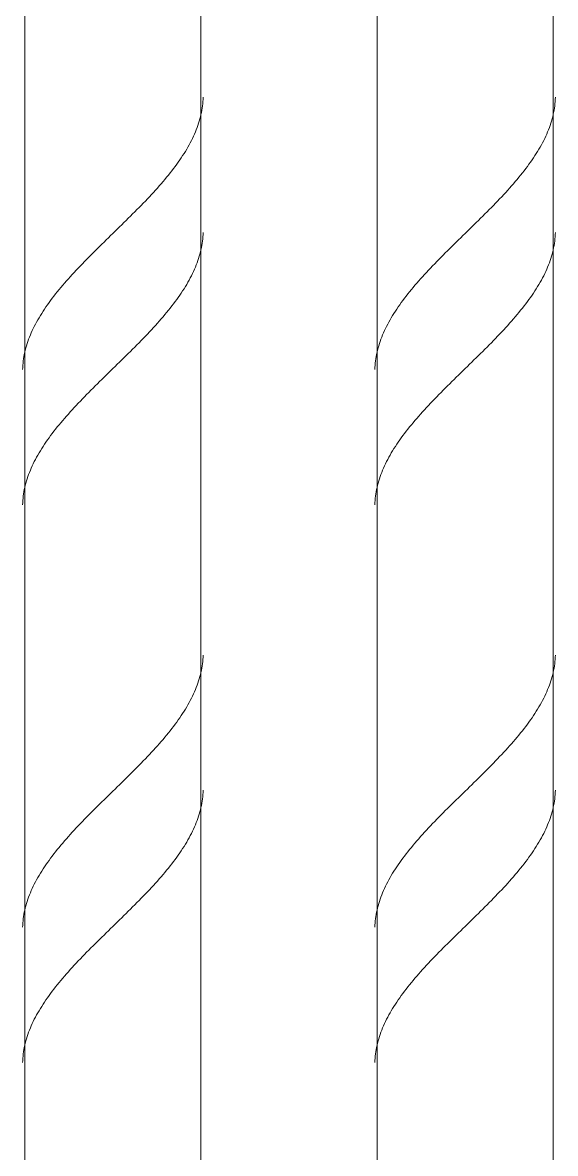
# Model space of a CAD drawing. Header units: inches. Extents: x -15746 to 650, y -81 to 12338.
# Drawn here: x -15746.417 to -15744.905, y -44.319 to -41.107 of the extents above; entities that cross this region are included whole.
import ezdxf

# ---------------------------------------------------------------- set-up
doc = ezdxf.new("R2010")
doc.units = ezdxf.units.IN
doc.header["$MEASUREMENT"] = 0
doc.layers.add('A-WALL', color=113, linetype='Continuous', lineweight=13)
doc.layers.add('A-WALL-PATT', color=111, linetype='Continuous', lineweight=18)

# ---------------------------------------------------------------- blocks, each defined once
blk = doc.blocks.new('FP_238-DETAIL - AT CMU SHELF AT RAMP')
at = {"layer": 'A-WALL', "lineweight": 18}
for p, q in [((16980.8521, -30.9791), (16980.8521, -47.4189)), ((16981.3521, -47.4189), (16981.3521, -30.9791))]:
    blk.add_line(p, q, dxfattribs=at)
at = {"layer": 'A-WALL-PATT', "lineweight": 9}
for p, q in [((16981.3577, -41.3318), (16981.358, -41.3257)), ((16981.358, -41.3257), (16981.3583, -41.3196)), ((16981.3534, -41.3625), (16981.3546, -41.3564)), ((16981.3546, -41.3564), (16981.3556, -41.3502)), ((16981.3556, -41.3502), (16981.3564, -41.3441)), ((16981.3564, -41.3441), (16981.3571, -41.338)), ((16981.3571, -41.338), (16981.3577, -41.3318)), ((16981.3454, -41.3932), (16981.3473, -41.3871)), ((16981.3473, -41.3871), (16981.3491, -41.3809)), ((16981.3491, -41.3809), (16981.3507, -41.3748)), ((16981.3507, -41.3748), (16981.3521, -41.3687)), ((16981.3521, -41.3687), (16981.3534, -41.3625)), ((16981.331, -41.43), (16981.3337, -41.4239)), ((16981.3337, -41.4239), (16981.3364, -41.4177)), ((16981.3364, -41.4177), (16981.3388, -41.4116)), ((16981.3388, -41.4116), (16981.3412, -41.4055)), ((16981.3412, -41.4055), (16981.3434, -41.3993)), ((16981.3434, -41.3993), (16981.3454, -41.3932)), ((16981.3152, -41.4607), (16981.3186, -41.4546)), ((16981.3186, -41.4546), (16981.3219, -41.4484)), ((16981.3219, -41.4484), (16981.3251, -41.4423)), ((16981.3251, -41.4423), (16981.3281, -41.4362)), ((16981.3281, -41.4362), (16981.331, -41.43)), ((16981.2961, -41.4914), (16981.3002, -41.4852)), ((16981.3002, -41.4852), (16981.3041, -41.4791)), ((16981.3041, -41.4791), (16981.3079, -41.473)), ((16981.3079, -41.473), (16981.3116, -41.4668)), ((16981.3116, -41.4668), (16981.3152, -41.4607)), ((16981.2742, -41.5221), (16981.2788, -41.5159)), ((16981.2788, -41.5159), (16981.2833, -41.5098)), ((16981.2833, -41.5098), (16981.2877, -41.5036)), ((16981.2877, -41.5036), (16981.292, -41.4975)), ((16981.292, -41.4975), (16981.2961, -41.4914)), ((16981.2496, -41.5527), (16981.2547, -41.5466)), ((16981.2547, -41.5466), (16981.2597, -41.5405)), ((16981.2597, -41.5405), (16981.2647, -41.5343)), ((16981.2647, -41.5343), (16981.2695, -41.5282)), ((16981.2695, -41.5282), (16981.2742, -41.5221)), ((16981.2173, -41.5896), (16981.2229, -41.5834)), ((16981.2229, -41.5834), (16981.2284, -41.5773)), ((16981.2284, -41.5773), (16981.2338, -41.5711)), ((16981.2338, -41.5711), (16981.2392, -41.565)), ((16981.2392, -41.565), (16981.2445, -41.5589)), ((16981.2445, -41.5589), (16981.2496, -41.5527)), ((16981.1884, -41.6202), (16981.1943, -41.6141)), ((16981.1943, -41.6141), (16981.2001, -41.608)), ((16981.2001, -41.608), (16981.2059, -41.6018)), ((16981.2059, -41.6018), (16981.2116, -41.5957)), ((16981.2116, -41.5957), (16981.2173, -41.5896)), ((16981.1582, -41.6509), (16981.1643, -41.6448)), ((16981.1643, -41.6448), (16981.1704, -41.6386)), ((16981.1704, -41.6386), (16981.1765, -41.6325)), ((16981.1765, -41.6325), (16981.1825, -41.6264)), ((16981.1825, -41.6264), (16981.1884, -41.6202)), ((16981.1272, -41.6816), (16981.1334, -41.6755)), ((16981.1334, -41.6755), (16981.1397, -41.6693)), ((16981.1397, -41.6693), (16981.1459, -41.6632)), ((16981.1459, -41.6632), (16981.1521, -41.657)), ((16981.1521, -41.657), (16981.1582, -41.6509)), ((16981.0895, -41.7184), (16981.0958, -41.7123)), ((16981.0958, -41.7123), (16981.1021, -41.7061)), ((16981.1021, -41.7061), (16981.1084, -41.7)), ((16981.1084, -41.7), (16981.1146, -41.6939)), ((16981.1146, -41.6939), (16981.1209, -41.6877)), ((16981.1209, -41.6877), (16981.1272, -41.6816)), ((16981.3577, -41.7158), (16981.358, -41.7096)), ((16981.358, -41.7096), (16981.3583, -41.7035)), ((16981.0583, -41.7491), (16981.0645, -41.7429)), ((16981.0645, -41.7429), (16981.0707, -41.7368)), ((16981.0707, -41.7368), (16981.077, -41.7307)), ((16981.077, -41.7307), (16981.0832, -41.7245)), ((16981.0832, -41.7245), (16981.0895, -41.7184)), ((16981.3534, -41.7464), (16981.3546, -41.7403)), ((16981.3546, -41.7403), (16981.3556, -41.7342)), ((16981.3556, -41.7342), (16981.3564, -41.728)), ((16981.3564, -41.728), (16981.3571, -41.7219)), ((16981.3571, -41.7219), (16981.3577, -41.7158)), ((16981.0277, -41.7798), (16981.0337, -41.7736)), ((16981.0337, -41.7736), (16981.0398, -41.7675)), ((16981.0398, -41.7675), (16981.0459, -41.7614)), ((16981.0459, -41.7614), (16981.0521, -41.7552)), ((16981.0521, -41.7552), (16981.0583, -41.7491)), ((16981.3434, -41.7833), (16981.3454, -41.7771)), ((16981.3454, -41.7771), (16981.3473, -41.771)), ((16981.3473, -41.771), (16981.3491, -41.7648)), ((16981.3491, -41.7648), (16981.3507, -41.7587)), ((16981.3507, -41.7587), (16981.3521, -41.7526)), ((16981.3521, -41.7526), (16981.3534, -41.7464)), ((16980.9982, -41.8104), (16981.004, -41.8043)), ((16981.004, -41.8043), (16981.0098, -41.7982)), ((16981.0098, -41.7982), (16981.0157, -41.792)), ((16981.0157, -41.792), (16981.0217, -41.7859)), ((16981.0217, -41.7859), (16981.0277, -41.7798)), ((16981.331, -41.8139), (16981.3337, -41.8078)), ((16981.3337, -41.8078), (16981.3364, -41.8017)), ((16981.3364, -41.8017), (16981.3388, -41.7955)), ((16981.3388, -41.7955), (16981.3412, -41.7894)), ((16981.3412, -41.7894), (16981.3434, -41.7833)), ((16980.965, -41.8473), (16980.9703, -41.8411)), ((16980.9703, -41.8411), (16980.9757, -41.835)), ((16980.9757, -41.835), (16980.9813, -41.8289)), ((16980.9813, -41.8289), (16980.9868, -41.8227)), ((16980.9868, -41.8227), (16980.9925, -41.8166)), ((16980.9925, -41.8166), (16980.9982, -41.8104)), ((16981.3152, -41.8446), (16981.3186, -41.8385)), ((16981.3186, -41.8385), (16981.3219, -41.8323)), ((16981.3219, -41.8323), (16981.3251, -41.8262)), ((16981.3251, -41.8262), (16981.3281, -41.8201)), ((16981.3281, -41.8201), (16981.331, -41.8139)), ((16980.9395, -41.8779), (16980.9444, -41.8718)), ((16980.9444, -41.8718), (16980.9494, -41.8657)), ((16980.9494, -41.8657), (16980.9545, -41.8595)), ((16980.9545, -41.8595), (16980.9597, -41.8534)), ((16980.9597, -41.8534), (16980.965, -41.8473)), ((16981.2961, -41.8753), (16981.3002, -41.8692)), ((16981.3002, -41.8692), (16981.3041, -41.863)), ((16981.3041, -41.863), (16981.3079, -41.8569)), ((16981.3079, -41.8569), (16981.3116, -41.8508)), ((16981.3116, -41.8508), (16981.3152, -41.8446)), ((16980.9165, -41.9086), (16980.9209, -41.9025)), ((16980.9209, -41.9025), (16980.9254, -41.8963)), ((16980.9254, -41.8963), (16980.93, -41.8902)), ((16980.93, -41.8902), (16980.9347, -41.8841)), ((16980.9347, -41.8841), (16980.9395, -41.8779)), ((16981.2742, -41.906), (16981.2788, -41.8998)), ((16981.2788, -41.8998), (16981.2833, -41.8937)), ((16981.2833, -41.8937), (16981.2877, -41.8876)), ((16981.2877, -41.8876), (16981.292, -41.8814)), ((16981.292, -41.8814), (16981.2961, -41.8753)), ((16980.8962, -41.9393), (16980.9, -41.9332)), ((16980.9, -41.9332), (16980.904, -41.927)), ((16980.904, -41.927), (16980.908, -41.9209)), ((16980.908, -41.9209), (16980.9122, -41.9148)), ((16980.9122, -41.9148), (16980.9165, -41.9086)), ((16981.2445, -41.9428), (16981.2496, -41.9367)), ((16981.2496, -41.9367), (16981.2547, -41.9305)), ((16981.2547, -41.9305), (16981.2597, -41.9244)), ((16981.2597, -41.9244), (16981.2647, -41.9182)), ((16981.2647, -41.9182), (16981.2695, -41.9121)), ((16981.2695, -41.9121), (16981.2742, -41.906)), ((16980.8791, -41.97), (16980.8823, -41.9638)), ((16980.8823, -41.9638), (16980.8856, -41.9577)), ((16980.8856, -41.9577), (16980.889, -41.9516)), ((16980.889, -41.9516), (16980.8925, -41.9454)), ((16980.8925, -41.9454), (16980.8962, -41.9393)), ((16981.2173, -41.9735), (16981.2229, -41.9673)), ((16981.2229, -41.9673), (16981.2284, -41.9612)), ((16981.2284, -41.9612), (16981.2338, -41.9551)), ((16981.2338, -41.9551), (16981.2392, -41.9489)), ((16981.2392, -41.9489), (16981.2445, -41.9428)), ((16980.863, -42.0068), (16980.8653, -42.0007)), ((16980.8653, -42.0007), (16980.8678, -41.9945)), ((16980.8678, -41.9945), (16980.8704, -41.9884)), ((16980.8704, -41.9884), (16980.8732, -41.9822)), ((16980.8732, -41.9822), (16980.8761, -41.9761)), ((16980.8761, -41.9761), (16980.8791, -41.97)), ((16981.1884, -42.0041), (16981.1943, -41.998)), ((16981.1943, -41.998), (16981.2001, -41.9919)), ((16981.2001, -41.9919), (16981.2059, -41.9857)), ((16981.2059, -41.9857), (16981.2116, -41.9796)), ((16981.2116, -41.9796), (16981.2173, -41.9735)), ((16980.8535, -42.0375), (16980.8551, -42.0313)), ((16980.8551, -42.0313), (16980.8568, -42.0252)), ((16980.8568, -42.0252), (16980.8587, -42.0191)), ((16980.8587, -42.0191), (16980.8608, -42.0129)), ((16980.8608, -42.0129), (16980.863, -42.0068)), ((16981.1582, -42.0348), (16981.1643, -42.0287)), ((16981.1643, -42.0287), (16981.1704, -42.0226)), ((16981.1704, -42.0226), (16981.1765, -42.0164)), ((16981.1765, -42.0164), (16981.1825, -42.0103)), ((16981.1825, -42.0103), (16981.1884, -42.0041)), ((16980.8477, -42.0682), (16980.8486, -42.062)), ((16980.8486, -42.062), (16980.8496, -42.0559)), ((16980.8496, -42.0559), (16980.8507, -42.0497)), ((16980.8507, -42.0497), (16980.852, -42.0436)), ((16980.852, -42.0436), (16980.8535, -42.0375)), ((16981.1209, -42.0716), (16981.1272, -42.0655)), ((16981.1272, -42.0655), (16981.1334, -42.0594)), ((16981.1334, -42.0594), (16981.1397, -42.0532)), ((16981.1397, -42.0532), (16981.1459, -42.0471)), ((16981.1459, -42.0471), (16981.1521, -42.041)), ((16981.1521, -42.041), (16981.1582, -42.0348)), ((16980.8459, -42.0927), (16980.8461, -42.0866)), ((16980.8461, -42.0866), (16980.8465, -42.0804)), ((16980.8465, -42.0804), (16980.847, -42.0743)), ((16980.847, -42.0743), (16980.8477, -42.0682)), ((16981.0895, -42.1023), (16981.0958, -42.0962)), ((16981.0958, -42.0962), (16981.1021, -42.0901)), ((16981.1021, -42.0901), (16981.1084, -42.0839)), ((16981.1084, -42.0839), (16981.1146, -42.0778)), ((16981.1146, -42.0778), (16981.1209, -42.0716)), ((16981.0583, -42.133), (16981.0645, -42.1269)), ((16981.0645, -42.1269), (16981.0707, -42.1207)), ((16981.0707, -42.1207), (16981.077, -42.1146)), ((16981.077, -42.1146), (16981.0832, -42.1085)), ((16981.0832, -42.1085), (16981.0895, -42.1023)), ((16981.0277, -42.1637), (16981.0337, -42.1575)), ((16981.0337, -42.1575), (16981.0398, -42.1514)), ((16981.0398, -42.1514), (16981.0459, -42.1453)), ((16981.0459, -42.1453), (16981.0521, -42.1391)), ((16981.0521, -42.1391), (16981.0583, -42.133)), ((16980.9925, -42.2005), (16980.9982, -42.1944)), ((16980.9982, -42.1944), (16981.004, -42.1882)), ((16981.004, -42.1882), (16981.0098, -42.1821)), ((16981.0098, -42.1821), (16981.0157, -42.176)), ((16981.0157, -42.176), (16981.0217, -42.1698)), ((16981.0217, -42.1698), (16981.0277, -42.1637)), ((16980.965, -42.2312), (16980.9703, -42.225)), ((16980.9703, -42.225), (16980.9757, -42.2189)), ((16980.9757, -42.2189), (16980.9813, -42.2128)), ((16980.9813, -42.2128), (16980.9868, -42.2066)), ((16980.9868, -42.2066), (16980.9925, -42.2005)), ((16980.9395, -42.2619), (16980.9444, -42.2557)), ((16980.9444, -42.2557), (16980.9494, -42.2496)), ((16980.9494, -42.2496), (16980.9545, -42.2435)), ((16980.9545, -42.2435), (16980.9597, -42.2373)), ((16980.9597, -42.2373), (16980.965, -42.2312)), ((16980.9165, -42.2925), (16980.9209, -42.2864)), ((16980.9209, -42.2864), (16980.9254, -42.2803)), ((16980.9254, -42.2803), (16980.93, -42.2741)), ((16980.93, -42.2741), (16980.9347, -42.268)), ((16980.9347, -42.268), (16980.9395, -42.2619)), ((16980.8962, -42.3232), (16980.9, -42.3171)), ((16980.9, -42.3171), (16980.904, -42.3109)), ((16980.904, -42.3109), (16980.908, -42.3048)), ((16980.908, -42.3048), (16980.9122, -42.2987)), ((16980.9122, -42.2987), (16980.9165, -42.2925)), ((16980.8761, -42.36), (16980.8791, -42.3539)), ((16980.8791, -42.3539), (16980.8823, -42.3478)), ((16980.8823, -42.3478), (16980.8856, -42.3416)), ((16980.8856, -42.3416), (16980.889, -42.3355)), ((16980.889, -42.3355), (16980.8925, -42.3294)), ((16980.8925, -42.3294), (16980.8962, -42.3232)), ((16980.863, -42.3907), (16980.8653, -42.3846)), ((16980.8653, -42.3846), (16980.8678, -42.3784)), ((16980.8678, -42.3784), (16980.8704, -42.3723)), ((16980.8704, -42.3723), (16980.8732, -42.3662)), ((16980.8732, -42.3662), (16980.8761, -42.36)), ((16980.8535, -42.4214), (16980.8551, -42.4153)), ((16980.8551, -42.4153), (16980.8568, -42.4091)), ((16980.8568, -42.4091), (16980.8587, -42.403)), ((16980.8587, -42.403), (16980.8608, -42.3968)), ((16980.8608, -42.3968), (16980.863, -42.3907)), ((16980.8477, -42.4521), (16980.8486, -42.4459)), ((16980.8486, -42.4459), (16980.8496, -42.4398)), ((16980.8496, -42.4398), (16980.8507, -42.4337)), ((16980.8507, -42.4337), (16980.852, -42.4275)), ((16980.852, -42.4275), (16980.8535, -42.4214)), ((16980.8459, -42.4766), (16980.8461, -42.4705)), ((16980.8461, -42.4705), (16980.8465, -42.4643)), ((16980.8465, -42.4643), (16980.847, -42.4582)), ((16980.847, -42.4582), (16980.8477, -42.4521)), ((16981.3556, -42.9342), (16981.3564, -42.928)), ((16981.3564, -42.928), (16981.3571, -42.9219)), ((16981.3571, -42.9219), (16981.3577, -42.9158)), ((16981.3577, -42.9158), (16981.358, -42.9096)), ((16981.358, -42.9096), (16981.3583, -42.9035)), ((16981.3473, -42.971), (16981.3491, -42.9648)), ((16981.3491, -42.9648), (16981.3507, -42.9587)), ((16981.3507, -42.9587), (16981.3521, -42.9526)), ((16981.3521, -42.9526), (16981.3534, -42.9464)), ((16981.3534, -42.9464), (16981.3546, -42.9403)), ((16981.3546, -42.9403), (16981.3556, -42.9342)), ((16981.3364, -43.0017), (16981.3388, -42.9955)), ((16981.3388, -42.9955), (16981.3412, -42.9894)), ((16981.3412, -42.9894), (16981.3434, -42.9833)), ((16981.3434, -42.9833), (16981.3454, -42.9771)), ((16981.3454, -42.9771), (16981.3473, -42.971)), ((16981.3219, -43.0323), (16981.3251, -43.0262)), ((16981.3251, -43.0262), (16981.3281, -43.0201)), ((16981.3281, -43.0201), (16981.331, -43.0139)), ((16981.331, -43.0139), (16981.3337, -43.0078)), ((16981.3337, -43.0078), (16981.3364, -43.0017)), ((16981.3041, -43.063), (16981.3079, -43.0569)), ((16981.3079, -43.0569), (16981.3116, -43.0508)), ((16981.3116, -43.0508), (16981.3152, -43.0446)), ((16981.3152, -43.0446), (16981.3186, -43.0385)), ((16981.3186, -43.0385), (16981.3219, -43.0323)), ((16981.2788, -43.0998), (16981.2833, -43.0937)), ((16981.2833, -43.0937), (16981.2877, -43.0876)), ((16981.2877, -43.0876), (16981.292, -43.0814)), ((16981.292, -43.0814), (16981.2961, -43.0753)), ((16981.2961, -43.0753), (16981.3002, -43.0692)), ((16981.3002, -43.0692), (16981.3041, -43.063)), ((16981.2547, -43.1305), (16981.2597, -43.1244)), ((16981.2597, -43.1244), (16981.2647, -43.1182)), ((16981.2647, -43.1182), (16981.2695, -43.1121)), ((16981.2695, -43.1121), (16981.2742, -43.106)), ((16981.2742, -43.106), (16981.2788, -43.0998)), ((16981.2284, -43.1612), (16981.2338, -43.1551)), ((16981.2338, -43.1551), (16981.2392, -43.1489)), ((16981.2392, -43.1489), (16981.2445, -43.1428)), ((16981.2445, -43.1428), (16981.2496, -43.1367)), ((16981.2496, -43.1367), (16981.2547, -43.1305)), ((16981.2001, -43.1919), (16981.2059, -43.1857)), ((16981.2059, -43.1857), (16981.2116, -43.1796)), ((16981.2116, -43.1796), (16981.2173, -43.1735)), ((16981.2173, -43.1735), (16981.2229, -43.1673)), ((16981.2229, -43.1673), (16981.2284, -43.1612)), ((16981.1704, -43.2226), (16981.1765, -43.2164)), ((16981.1765, -43.2164), (16981.1825, -43.2103)), ((16981.1825, -43.2103), (16981.1884, -43.2041)), ((16981.1884, -43.2041), (16981.1943, -43.198)), ((16981.1943, -43.198), (16981.2001, -43.1919)), ((16981.1334, -43.2594), (16981.1397, -43.2532)), ((16981.1397, -43.2532), (16981.1459, -43.2471)), ((16981.1459, -43.2471), (16981.1521, -43.241)), ((16981.1521, -43.241), (16981.1582, -43.2348)), ((16981.1582, -43.2348), (16981.1643, -43.2287)), ((16981.1643, -43.2287), (16981.1704, -43.2226)), ((16981.1021, -43.2901), (16981.1084, -43.2839)), ((16981.1084, -43.2839), (16981.1146, -43.2778)), ((16981.1146, -43.2778), (16981.1209, -43.2716)), ((16981.1209, -43.2716), (16981.1272, -43.2655)), ((16981.1272, -43.2655), (16981.1334, -43.2594)), ((16981.0707, -43.3207), (16981.077, -43.3146)), ((16981.077, -43.3146), (16981.0832, -43.3085)), ((16981.0832, -43.3085), (16981.0895, -43.3023)), ((16981.0895, -43.3023), (16981.0958, -43.2962)), ((16981.0958, -43.2962), (16981.1021, -43.2901)), ((16981.3546, -43.3242), (16981.3556, -43.3181)), ((16981.3556, -43.3181), (16981.3564, -43.312)), ((16981.3564, -43.312), (16981.3571, -43.3058)), ((16981.3571, -43.3058), (16981.3577, -43.2997)), ((16981.3577, -43.2997), (16981.358, -43.2935)), ((16981.358, -43.2935), (16981.3583, -43.2874)), ((16981.0398, -43.3514), (16981.0459, -43.3453)), ((16981.0459, -43.3453), (16981.0521, -43.3391)), ((16981.0521, -43.3391), (16981.0583, -43.333)), ((16981.0583, -43.333), (16981.0645, -43.3269)), ((16981.0645, -43.3269), (16981.0707, -43.3207)), ((16981.3473, -43.3549), (16981.3491, -43.3488)), ((16981.3491, -43.3488), (16981.3507, -43.3426)), ((16981.3507, -43.3426), (16981.3521, -43.3365)), ((16981.3521, -43.3365), (16981.3534, -43.3304)), ((16981.3534, -43.3304), (16981.3546, -43.3242)), ((16981.004, -43.3882), (16981.0098, -43.3821)), ((16981.0098, -43.3821), (16981.0157, -43.376)), ((16981.0157, -43.376), (16981.0217, -43.3698)), ((16981.0217, -43.3698), (16981.0277, -43.3637)), ((16981.0277, -43.3637), (16981.0337, -43.3575)), ((16981.0337, -43.3575), (16981.0398, -43.3514)), ((16981.3364, -43.3856), (16981.3388, -43.3794)), ((16981.3388, -43.3794), (16981.3412, -43.3733)), ((16981.3412, -43.3733), (16981.3434, -43.3672)), ((16981.3434, -43.3672), (16981.3454, -43.361)), ((16981.3454, -43.361), (16981.3473, -43.3549)), ((16980.9757, -43.4189), (16980.9813, -43.4128)), ((16980.9813, -43.4128), (16980.9868, -43.4066)), ((16980.9868, -43.4066), (16980.9925, -43.4005)), ((16980.9925, -43.4005), (16980.9982, -43.3944)), ((16980.9982, -43.3944), (16981.004, -43.3882)), ((16981.3219, -43.4163), (16981.3251, -43.4101)), ((16981.3251, -43.4101), (16981.3281, -43.404)), ((16981.3281, -43.404), (16981.331, -43.3979)), ((16981.331, -43.3979), (16981.3337, -43.3917)), ((16981.3337, -43.3917), (16981.3364, -43.3856)), ((16980.9494, -43.4496), (16980.9545, -43.4435)), ((16980.9545, -43.4435), (16980.9597, -43.4373)), ((16980.9597, -43.4373), (16980.965, -43.4312)), ((16980.965, -43.4312), (16980.9703, -43.425)), ((16980.9703, -43.425), (16980.9757, -43.4189)), ((16981.3002, -43.4531), (16981.3041, -43.4469)), ((16981.3041, -43.4469), (16981.3079, -43.4408)), ((16981.3079, -43.4408), (16981.3116, -43.4347)), ((16981.3116, -43.4347), (16981.3152, -43.4285)), ((16981.3152, -43.4285), (16981.3186, -43.4224)), ((16981.3186, -43.4224), (16981.3219, -43.4163)), ((16980.9254, -43.4803), (16980.93, -43.4741)), ((16980.93, -43.4741), (16980.9347, -43.468)), ((16980.9347, -43.468), (16980.9395, -43.4619)), ((16980.9395, -43.4619), (16980.9444, -43.4557)), ((16980.9444, -43.4557), (16980.9494, -43.4496)), ((16981.2788, -43.4838), (16981.2833, -43.4776)), ((16981.2833, -43.4776), (16981.2877, -43.4715)), ((16981.2877, -43.4715), (16981.292, -43.4654)), ((16981.292, -43.4654), (16981.2961, -43.4592)), ((16981.2961, -43.4592), (16981.3002, -43.4531)), ((16980.9, -43.5171), (16980.904, -43.5109)), ((16980.904, -43.5109), (16980.908, -43.5048)), ((16980.908, -43.5048), (16980.9122, -43.4987)), ((16980.9122, -43.4987), (16980.9165, -43.4925)), ((16980.9165, -43.4925), (16980.9209, -43.4864)), ((16980.9209, -43.4864), (16980.9254, -43.4803)), ((16981.2547, -43.5144), (16981.2597, -43.5083)), ((16981.2597, -43.5083), (16981.2647, -43.5022)), ((16981.2647, -43.5022), (16981.2695, -43.496)), ((16981.2695, -43.496), (16981.2742, -43.4899)), ((16981.2742, -43.4899), (16981.2788, -43.4838)), ((16980.8823, -43.5478), (16980.8856, -43.5416)), ((16980.8856, -43.5416), (16980.889, -43.5355)), ((16980.889, -43.5355), (16980.8925, -43.5294)), ((16980.8925, -43.5294), (16980.8962, -43.5232)), ((16980.8962, -43.5232), (16980.9, -43.5171)), ((16981.2284, -43.5451), (16981.2338, -43.539)), ((16981.2338, -43.539), (16981.2392, -43.5328)), ((16981.2392, -43.5328), (16981.2445, -43.5267)), ((16981.2445, -43.5267), (16981.2496, -43.5206)), ((16981.2496, -43.5206), (16981.2547, -43.5144)), ((16980.8678, -43.5784), (16980.8704, -43.5723)), ((16980.8704, -43.5723), (16980.8732, -43.5662)), ((16980.8732, -43.5662), (16980.8761, -43.56)), ((16980.8761, -43.56), (16980.8791, -43.5539)), ((16980.8791, -43.5539), (16980.8823, -43.5478)), ((16981.2001, -43.5758), (16981.2059, -43.5697)), ((16981.2059, -43.5697), (16981.2116, -43.5635)), ((16981.2116, -43.5635), (16981.2173, -43.5574)), ((16981.2173, -43.5574), (16981.2229, -43.5513)), ((16981.2229, -43.5513), (16981.2284, -43.5451)), ((16980.8568, -43.6091), (16980.8587, -43.603)), ((16980.8587, -43.603), (16980.8608, -43.5968)), ((16980.8608, -43.5968), (16980.863, -43.5907)), ((16980.863, -43.5907), (16980.8653, -43.5846)), ((16980.8653, -43.5846), (16980.8678, -43.5784)), ((16981.1643, -43.6126), (16981.1704, -43.6065)), ((16981.1704, -43.6065), (16981.1765, -43.6003)), ((16981.1765, -43.6003), (16981.1825, -43.5942)), ((16981.1825, -43.5942), (16981.1884, -43.5881)), ((16981.1884, -43.5881), (16981.1943, -43.5819)), ((16981.1943, -43.5819), (16981.2001, -43.5758)), ((16980.8496, -43.6398), (16980.8507, -43.6337)), ((16980.8507, -43.6337), (16980.852, -43.6275)), ((16980.852, -43.6275), (16980.8535, -43.6214)), ((16980.8535, -43.6214), (16980.8551, -43.6153)), ((16980.8551, -43.6153), (16980.8568, -43.6091)), ((16981.1334, -43.6433), (16981.1397, -43.6372)), ((16981.1397, -43.6372), (16981.1459, -43.631)), ((16981.1459, -43.631), (16981.1521, -43.6249)), ((16981.1521, -43.6249), (16981.1582, -43.6187)), ((16981.1582, -43.6187), (16981.1643, -43.6126)), ((16980.8459, -43.6766), (16980.8461, -43.6705)), ((16980.8461, -43.6705), (16980.8465, -43.6643)), ((16980.8465, -43.6643), (16980.847, -43.6582)), ((16980.847, -43.6582), (16980.8477, -43.6521)), ((16980.8477, -43.6521), (16980.8486, -43.6459)), ((16980.8486, -43.6459), (16980.8496, -43.6398)), ((16981.1021, -43.674), (16981.1084, -43.6678)), ((16981.1084, -43.6678), (16981.1146, -43.6617)), ((16981.1146, -43.6617), (16981.1209, -43.6556)), ((16981.1209, -43.6556), (16981.1272, -43.6494)), ((16981.1272, -43.6494), (16981.1334, -43.6433)), ((16981.0707, -43.7047), (16981.077, -43.6985)), ((16981.077, -43.6985), (16981.0832, -43.6924)), ((16981.0832, -43.6924), (16981.0895, -43.6862)), ((16981.0895, -43.6862), (16981.0958, -43.6801)), ((16981.0958, -43.6801), (16981.1021, -43.674)), ((16981.0337, -43.7415), (16981.0398, -43.7353)), ((16981.0398, -43.7353), (16981.0459, -43.7292)), ((16981.0459, -43.7292), (16981.0521, -43.7231)), ((16981.0521, -43.7231), (16981.0583, -43.7169)), ((16981.0583, -43.7169), (16981.0645, -43.7108)), ((16981.0645, -43.7108), (16981.0707, -43.7047)), ((16981.004, -43.7721), (16981.0098, -43.766)), ((16981.0098, -43.766), (16981.0157, -43.7599)), ((16981.0157, -43.7599), (16981.0217, -43.7537)), ((16981.0217, -43.7537), (16981.0277, -43.7476)), ((16981.0277, -43.7476), (16981.0337, -43.7415)), ((16980.9757, -43.8028), (16980.9813, -43.7967)), ((16980.9813, -43.7967), (16980.9868, -43.7906)), ((16980.9868, -43.7906), (16980.9925, -43.7844)), ((16980.9925, -43.7844), (16980.9982, -43.7783)), ((16980.9982, -43.7783), (16981.004, -43.7721)), ((16980.9494, -43.8335), (16980.9545, -43.8274)), ((16980.9545, -43.8274), (16980.9597, -43.8212)), ((16980.9597, -43.8212), (16980.965, -43.8151)), ((16980.965, -43.8151), (16980.9703, -43.809)), ((16980.9703, -43.809), (16980.9757, -43.8028)), ((16980.9209, -43.8703), (16980.9254, -43.8642)), ((16980.9254, -43.8642), (16980.93, -43.858)), ((16980.93, -43.858), (16980.9347, -43.8519)), ((16980.9347, -43.8519), (16980.9395, -43.8458)), ((16980.9395, -43.8458), (16980.9444, -43.8396)), ((16980.9444, -43.8396), (16980.9494, -43.8335)), ((16980.9, -43.901), (16980.904, -43.8949)), ((16980.904, -43.8949), (16980.908, -43.8887)), ((16980.908, -43.8887), (16980.9122, -43.8826)), ((16980.9122, -43.8826), (16980.9165, -43.8765)), ((16980.9165, -43.8765), (16980.9209, -43.8703)), ((16980.8823, -43.9317), (16980.8856, -43.9255)), ((16980.8856, -43.9255), (16980.889, -43.9194)), ((16980.889, -43.9194), (16980.8925, -43.9133)), ((16980.8925, -43.9133), (16980.8962, -43.9071)), ((16980.8962, -43.9071), (16980.9, -43.901)), ((16980.8678, -43.9624), (16980.8704, -43.9562)), ((16980.8704, -43.9562), (16980.8732, -43.9501)), ((16980.8732, -43.9501), (16980.8761, -43.944)), ((16980.8761, -43.944), (16980.8791, -43.9378)), ((16980.8791, -43.9378), (16980.8823, -43.9317)), ((16980.8568, -43.993), (16980.8587, -43.9869)), ((16980.8587, -43.9869), (16980.8608, -43.9808)), ((16980.8608, -43.9808), (16980.863, -43.9746)), ((16980.863, -43.9746), (16980.8653, -43.9685)), ((16980.8653, -43.9685), (16980.8678, -43.9624)), ((16980.8486, -44.0299), (16980.8496, -44.0237)), ((16980.8496, -44.0237), (16980.8507, -44.0176)), ((16980.8507, -44.0176), (16980.852, -44.0114)), ((16980.852, -44.0114), (16980.8535, -44.0053)), ((16980.8535, -44.0053), (16980.8551, -43.9992)), ((16980.8551, -43.9992), (16980.8568, -43.993)), ((16980.8459, -44.0605), (16980.8461, -44.0544)), ((16980.8461, -44.0544), (16980.8465, -44.0483)), ((16980.8465, -44.0483), (16980.847, -44.0421)), ((16980.847, -44.0421), (16980.8477, -44.036)), ((16980.8477, -44.036), (16980.8486, -44.0299))]:
    blk.add_line(p, q, dxfattribs=at)
blk = doc.blocks.new('Dowel4 - Dowel-1882244-DETAIL - AT CMU SHELF AT RAMP')
at = {"layer": 'A-WALL', "lineweight": 18}
blk.add_blockref('FP_238-DETAIL - AT CMU SHELF AT RAMP', (-16363.1316, 0), dxfattribs=at)
blk = doc.blocks.new('FP_241-DETAIL - AT CMU SHELF AT RAMP')
at = {"layer": 'A-WALL', "lineweight": 18}
for p, q in [((16979.8521, -33.4189), (16979.8521, -73.4189)), ((16980.3521, -73.4189), (16980.3521, -33.4189))]:
    blk.add_line(p, q, dxfattribs=at)
at = {"layer": 'A-WALL-PATT', "lineweight": 9}
for p, q in [((16980.3577, -41.3318), (16980.358, -41.3257)), ((16980.358, -41.3257), (16980.3583, -41.3196)), ((16980.3534, -41.3625), (16980.3546, -41.3564)), ((16980.3546, -41.3564), (16980.3556, -41.3502)), ((16980.3556, -41.3502), (16980.3564, -41.3441)), ((16980.3564, -41.3441), (16980.3571, -41.338)), ((16980.3571, -41.338), (16980.3577, -41.3318)), ((16980.3454, -41.3932), (16980.3473, -41.3871)), ((16980.3473, -41.3871), (16980.3491, -41.3809)), ((16980.3491, -41.3809), (16980.3507, -41.3748)), ((16980.3507, -41.3748), (16980.3521, -41.3687)), ((16980.3521, -41.3687), (16980.3534, -41.3625)), ((16980.331, -41.43), (16980.3337, -41.4239)), ((16980.3337, -41.4239), (16980.3364, -41.4177)), ((16980.3364, -41.4177), (16980.3388, -41.4116)), ((16980.3388, -41.4116), (16980.3412, -41.4055)), ((16980.3412, -41.4055), (16980.3434, -41.3993)), ((16980.3434, -41.3993), (16980.3454, -41.3932)), ((16980.3152, -41.4607), (16980.3186, -41.4546)), ((16980.3186, -41.4546), (16980.3219, -41.4484)), ((16980.3219, -41.4484), (16980.3251, -41.4423)), ((16980.3251, -41.4423), (16980.3281, -41.4362)), ((16980.3281, -41.4362), (16980.331, -41.43)), ((16980.2961, -41.4914), (16980.3002, -41.4852)), ((16980.3002, -41.4852), (16980.3041, -41.4791)), ((16980.3041, -41.4791), (16980.3079, -41.473)), ((16980.3079, -41.473), (16980.3116, -41.4668)), ((16980.3116, -41.4668), (16980.3152, -41.4607)), ((16980.2742, -41.5221), (16980.2788, -41.5159)), ((16980.2788, -41.5159), (16980.2833, -41.5098)), ((16980.2833, -41.5098), (16980.2877, -41.5036)), ((16980.2877, -41.5036), (16980.292, -41.4975)), ((16980.292, -41.4975), (16980.2961, -41.4914)), ((16980.2496, -41.5527), (16980.2547, -41.5466)), ((16980.2547, -41.5466), (16980.2597, -41.5405)), ((16980.2597, -41.5405), (16980.2647, -41.5343)), ((16980.2647, -41.5343), (16980.2695, -41.5282)), ((16980.2695, -41.5282), (16980.2742, -41.5221)), ((16980.2173, -41.5896), (16980.2229, -41.5834)), ((16980.2229, -41.5834), (16980.2284, -41.5773)), ((16980.2284, -41.5773), (16980.2338, -41.5711)), ((16980.2338, -41.5711), (16980.2392, -41.565)), ((16980.2392, -41.565), (16980.2445, -41.5589)), ((16980.2445, -41.5589), (16980.2496, -41.5527)), ((16980.1884, -41.6202), (16980.1943, -41.6141)), ((16980.1943, -41.6141), (16980.2001, -41.608)), ((16980.2001, -41.608), (16980.2059, -41.6018)), ((16980.2059, -41.6018), (16980.2116, -41.5957)), ((16980.2116, -41.5957), (16980.2173, -41.5896)), ((16980.1582, -41.6509), (16980.1643, -41.6448)), ((16980.1643, -41.6448), (16980.1704, -41.6386)), ((16980.1704, -41.6386), (16980.1765, -41.6325)), ((16980.1765, -41.6325), (16980.1825, -41.6264)), ((16980.1825, -41.6264), (16980.1884, -41.6202)), ((16980.1272, -41.6816), (16980.1334, -41.6755)), ((16980.1334, -41.6755), (16980.1397, -41.6693)), ((16980.1397, -41.6693), (16980.1459, -41.6632)), ((16980.1459, -41.6632), (16980.1521, -41.657)), ((16980.1521, -41.657), (16980.1582, -41.6509)), ((16980.0895, -41.7184), (16980.0958, -41.7123)), ((16980.0958, -41.7123), (16980.1021, -41.7061)), ((16980.1021, -41.7061), (16980.1084, -41.7)), ((16980.1084, -41.7), (16980.1146, -41.6939)), ((16980.1146, -41.6939), (16980.1209, -41.6877)), ((16980.1209, -41.6877), (16980.1272, -41.6816)), ((16980.3577, -41.7158), (16980.358, -41.7096)), ((16980.358, -41.7096), (16980.3583, -41.7035)), ((16980.0583, -41.7491), (16980.0645, -41.7429)), ((16980.0645, -41.7429), (16980.0707, -41.7368)), ((16980.0707, -41.7368), (16980.077, -41.7307)), ((16980.077, -41.7307), (16980.0832, -41.7245)), ((16980.0832, -41.7245), (16980.0895, -41.7184)), ((16980.3534, -41.7464), (16980.3546, -41.7403)), ((16980.3546, -41.7403), (16980.3556, -41.7342)), ((16980.3556, -41.7342), (16980.3564, -41.728)), ((16980.3564, -41.728), (16980.3571, -41.7219)), ((16980.3571, -41.7219), (16980.3577, -41.7158)), ((16980.0277, -41.7798), (16980.0337, -41.7736)), ((16980.0337, -41.7736), (16980.0398, -41.7675)), ((16980.0398, -41.7675), (16980.0459, -41.7614)), ((16980.0459, -41.7614), (16980.0521, -41.7552)), ((16980.0521, -41.7552), (16980.0583, -41.7491)), ((16980.3434, -41.7833), (16980.3454, -41.7771)), ((16980.3454, -41.7771), (16980.3473, -41.771)), ((16980.3473, -41.771), (16980.3491, -41.7648)), ((16980.3491, -41.7648), (16980.3507, -41.7587)), ((16980.3507, -41.7587), (16980.3521, -41.7526)), ((16980.3521, -41.7526), (16980.3534, -41.7464)), ((16979.9982, -41.8104), (16980.004, -41.8043)), ((16980.004, -41.8043), (16980.0098, -41.7982)), ((16980.0098, -41.7982), (16980.0157, -41.792)), ((16980.0157, -41.792), (16980.0217, -41.7859)), ((16980.0217, -41.7859), (16980.0277, -41.7798)), ((16980.331, -41.8139), (16980.3337, -41.8078)), ((16980.3337, -41.8078), (16980.3364, -41.8017)), ((16980.3364, -41.8017), (16980.3388, -41.7955)), ((16980.3388, -41.7955), (16980.3412, -41.7894)), ((16980.3412, -41.7894), (16980.3434, -41.7833)), ((16979.965, -41.8473), (16979.9703, -41.8411)), ((16979.9703, -41.8411), (16979.9757, -41.835)), ((16979.9757, -41.835), (16979.9813, -41.8289)), ((16979.9813, -41.8289), (16979.9868, -41.8227)), ((16979.9868, -41.8227), (16979.9925, -41.8166)), ((16979.9925, -41.8166), (16979.9982, -41.8104)), ((16980.3152, -41.8446), (16980.3186, -41.8385)), ((16980.3186, -41.8385), (16980.3219, -41.8323)), ((16980.3219, -41.8323), (16980.3251, -41.8262)), ((16980.3251, -41.8262), (16980.3281, -41.8201)), ((16980.3281, -41.8201), (16980.331, -41.8139)), ((16979.9395, -41.8779), (16979.9444, -41.8718)), ((16979.9444, -41.8718), (16979.9494, -41.8657)), ((16979.9494, -41.8657), (16979.9545, -41.8595)), ((16979.9545, -41.8595), (16979.9597, -41.8534)), ((16979.9597, -41.8534), (16979.965, -41.8473)), ((16980.2961, -41.8753), (16980.3002, -41.8692)), ((16980.3002, -41.8692), (16980.3041, -41.863)), ((16980.3041, -41.863), (16980.3079, -41.8569)), ((16980.3079, -41.8569), (16980.3116, -41.8508)), ((16980.3116, -41.8508), (16980.3152, -41.8446)), ((16979.9165, -41.9086), (16979.9209, -41.9025)), ((16979.9209, -41.9025), (16979.9254, -41.8963)), ((16979.9254, -41.8963), (16979.93, -41.8902)), ((16979.93, -41.8902), (16979.9347, -41.8841)), ((16979.9347, -41.8841), (16979.9395, -41.8779)), ((16980.2742, -41.906), (16980.2788, -41.8998)), ((16980.2788, -41.8998), (16980.2833, -41.8937)), ((16980.2833, -41.8937), (16980.2877, -41.8876)), ((16980.2877, -41.8876), (16980.292, -41.8814)), ((16980.292, -41.8814), (16980.2961, -41.8753)), ((16979.8962, -41.9393), (16979.9, -41.9332)), ((16979.9, -41.9332), (16979.904, -41.927)), ((16979.904, -41.927), (16979.908, -41.9209)), ((16979.908, -41.9209), (16979.9122, -41.9148)), ((16979.9122, -41.9148), (16979.9165, -41.9086)), ((16980.2445, -41.9428), (16980.2496, -41.9367)), ((16980.2496, -41.9367), (16980.2547, -41.9305)), ((16980.2547, -41.9305), (16980.2597, -41.9244)), ((16980.2597, -41.9244), (16980.2647, -41.9182)), ((16980.2647, -41.9182), (16980.2695, -41.9121)), ((16980.2695, -41.9121), (16980.2742, -41.906)), ((16979.8791, -41.97), (16979.8823, -41.9638)), ((16979.8823, -41.9638), (16979.8856, -41.9577)), ((16979.8856, -41.9577), (16979.889, -41.9516)), ((16979.889, -41.9516), (16979.8925, -41.9454)), ((16979.8925, -41.9454), (16979.8962, -41.9393)), ((16980.2173, -41.9735), (16980.2229, -41.9673)), ((16980.2229, -41.9673), (16980.2284, -41.9612)), ((16980.2284, -41.9612), (16980.2338, -41.9551)), ((16980.2338, -41.9551), (16980.2392, -41.9489)), ((16980.2392, -41.9489), (16980.2445, -41.9428)), ((16979.863, -42.0068), (16979.8653, -42.0007)), ((16979.8653, -42.0007), (16979.8678, -41.9945)), ((16979.8678, -41.9945), (16979.8704, -41.9884)), ((16979.8704, -41.9884), (16979.8732, -41.9822)), ((16979.8732, -41.9822), (16979.8761, -41.9761)), ((16979.8761, -41.9761), (16979.8791, -41.97)), ((16980.1884, -42.0041), (16980.1943, -41.998)), ((16980.1943, -41.998), (16980.2001, -41.9919)), ((16980.2001, -41.9919), (16980.2059, -41.9857)), ((16980.2059, -41.9857), (16980.2116, -41.9796)), ((16980.2116, -41.9796), (16980.2173, -41.9735)), ((16979.8535, -42.0375), (16979.8551, -42.0313)), ((16979.8551, -42.0313), (16979.8568, -42.0252)), ((16979.8568, -42.0252), (16979.8587, -42.0191)), ((16979.8587, -42.0191), (16979.8608, -42.0129)), ((16979.8608, -42.0129), (16979.863, -42.0068)), ((16980.1582, -42.0348), (16980.1643, -42.0287)), ((16980.1643, -42.0287), (16980.1704, -42.0226)), ((16980.1704, -42.0226), (16980.1765, -42.0164)), ((16980.1765, -42.0164), (16980.1825, -42.0103)), ((16980.1825, -42.0103), (16980.1884, -42.0041)), ((16979.8477, -42.0682), (16979.8486, -42.062)), ((16979.8486, -42.062), (16979.8496, -42.0559)), ((16979.8496, -42.0559), (16979.8507, -42.0497)), ((16979.8507, -42.0497), (16979.852, -42.0436)), ((16979.852, -42.0436), (16979.8535, -42.0375)), ((16980.1209, -42.0716), (16980.1272, -42.0655)), ((16980.1272, -42.0655), (16980.1334, -42.0594)), ((16980.1334, -42.0594), (16980.1397, -42.0532)), ((16980.1397, -42.0532), (16980.1459, -42.0471)), ((16980.1459, -42.0471), (16980.1521, -42.041)), ((16980.1521, -42.041), (16980.1582, -42.0348)), ((16979.8459, -42.0927), (16979.8461, -42.0866)), ((16979.8461, -42.0866), (16979.8465, -42.0804)), ((16979.8465, -42.0804), (16979.847, -42.0743)), ((16979.847, -42.0743), (16979.8477, -42.0682)), ((16980.0895, -42.1023), (16980.0958, -42.0962)), ((16980.0958, -42.0962), (16980.1021, -42.0901)), ((16980.1021, -42.0901), (16980.1084, -42.0839)), ((16980.1084, -42.0839), (16980.1146, -42.0778)), ((16980.1146, -42.0778), (16980.1209, -42.0716)), ((16980.0583, -42.133), (16980.0645, -42.1269)), ((16980.0645, -42.1269), (16980.0707, -42.1207)), ((16980.0707, -42.1207), (16980.077, -42.1146)), ((16980.077, -42.1146), (16980.0832, -42.1085)), ((16980.0832, -42.1085), (16980.0895, -42.1023)), ((16980.0277, -42.1637), (16980.0337, -42.1575)), ((16980.0337, -42.1575), (16980.0398, -42.1514)), ((16980.0398, -42.1514), (16980.0459, -42.1453)), ((16980.0459, -42.1453), (16980.0521, -42.1391)), ((16980.0521, -42.1391), (16980.0583, -42.133)), ((16979.9925, -42.2005), (16979.9982, -42.1944)), ((16979.9982, -42.1944), (16980.004, -42.1882)), ((16980.004, -42.1882), (16980.0098, -42.1821)), ((16980.0098, -42.1821), (16980.0157, -42.176)), ((16980.0157, -42.176), (16980.0217, -42.1698)), ((16980.0217, -42.1698), (16980.0277, -42.1637)), ((16979.965, -42.2312), (16979.9703, -42.225)), ((16979.9703, -42.225), (16979.9757, -42.2189)), ((16979.9757, -42.2189), (16979.9813, -42.2128)), ((16979.9813, -42.2128), (16979.9868, -42.2066)), ((16979.9868, -42.2066), (16979.9925, -42.2005)), ((16979.9395, -42.2619), (16979.9444, -42.2557)), ((16979.9444, -42.2557), (16979.9494, -42.2496)), ((16979.9494, -42.2496), (16979.9545, -42.2435)), ((16979.9545, -42.2435), (16979.9597, -42.2373)), ((16979.9597, -42.2373), (16979.965, -42.2312)), ((16979.9165, -42.2925), (16979.9209, -42.2864)), ((16979.9209, -42.2864), (16979.9254, -42.2803)), ((16979.9254, -42.2803), (16979.93, -42.2741)), ((16979.93, -42.2741), (16979.9347, -42.268)), ((16979.9347, -42.268), (16979.9395, -42.2619)), ((16979.8962, -42.3232), (16979.9, -42.3171)), ((16979.9, -42.3171), (16979.904, -42.3109)), ((16979.904, -42.3109), (16979.908, -42.3048)), ((16979.908, -42.3048), (16979.9122, -42.2987)), ((16979.9122, -42.2987), (16979.9165, -42.2925)), ((16979.8761, -42.36), (16979.8791, -42.3539)), ((16979.8791, -42.3539), (16979.8823, -42.3478)), ((16979.8823, -42.3478), (16979.8856, -42.3416)), ((16979.8856, -42.3416), (16979.889, -42.3355)), ((16979.889, -42.3355), (16979.8925, -42.3294)), ((16979.8925, -42.3294), (16979.8962, -42.3232)), ((16979.863, -42.3907), (16979.8653, -42.3846)), ((16979.8653, -42.3846), (16979.8678, -42.3784)), ((16979.8678, -42.3784), (16979.8704, -42.3723)), ((16979.8704, -42.3723), (16979.8732, -42.3662)), ((16979.8732, -42.3662), (16979.8761, -42.36)), ((16979.8535, -42.4214), (16979.8551, -42.4153)), ((16979.8551, -42.4153), (16979.8568, -42.4091)), ((16979.8568, -42.4091), (16979.8587, -42.403)), ((16979.8587, -42.403), (16979.8608, -42.3968)), ((16979.8608, -42.3968), (16979.863, -42.3907)), ((16979.8477, -42.4521), (16979.8486, -42.4459)), ((16979.8486, -42.4459), (16979.8496, -42.4398)), ((16979.8496, -42.4398), (16979.8507, -42.4337)), ((16979.8507, -42.4337), (16979.852, -42.4275)), ((16979.852, -42.4275), (16979.8535, -42.4214)), ((16979.8459, -42.4766), (16979.8461, -42.4705)), ((16979.8461, -42.4705), (16979.8465, -42.4643)), ((16979.8465, -42.4643), (16979.847, -42.4582)), ((16979.847, -42.4582), (16979.8477, -42.4521)), ((16980.3556, -42.9342), (16980.3564, -42.928)), ((16980.3564, -42.928), (16980.3571, -42.9219)), ((16980.3571, -42.9219), (16980.3577, -42.9158)), ((16980.3577, -42.9158), (16980.358, -42.9096)), ((16980.358, -42.9096), (16980.3583, -42.9035)), ((16980.3473, -42.971), (16980.3491, -42.9648)), ((16980.3491, -42.9648), (16980.3507, -42.9587)), ((16980.3507, -42.9587), (16980.3521, -42.9526)), ((16980.3521, -42.9526), (16980.3534, -42.9464)), ((16980.3534, -42.9464), (16980.3546, -42.9403)), ((16980.3546, -42.9403), (16980.3556, -42.9342)), ((16980.3364, -43.0017), (16980.3388, -42.9955)), ((16980.3388, -42.9955), (16980.3412, -42.9894)), ((16980.3412, -42.9894), (16980.3434, -42.9833)), ((16980.3434, -42.9833), (16980.3454, -42.9771)), ((16980.3454, -42.9771), (16980.3473, -42.971)), ((16980.3219, -43.0323), (16980.3251, -43.0262)), ((16980.3251, -43.0262), (16980.3281, -43.0201)), ((16980.3281, -43.0201), (16980.331, -43.0139)), ((16980.331, -43.0139), (16980.3337, -43.0078)), ((16980.3337, -43.0078), (16980.3364, -43.0017)), ((16980.3041, -43.063), (16980.3079, -43.0569)), ((16980.3079, -43.0569), (16980.3116, -43.0508)), ((16980.3116, -43.0508), (16980.3152, -43.0446)), ((16980.3152, -43.0446), (16980.3186, -43.0385)), ((16980.3186, -43.0385), (16980.3219, -43.0323)), ((16980.2788, -43.0998), (16980.2833, -43.0937)), ((16980.2833, -43.0937), (16980.2877, -43.0876)), ((16980.2877, -43.0876), (16980.292, -43.0814)), ((16980.292, -43.0814), (16980.2961, -43.0753)), ((16980.2961, -43.0753), (16980.3002, -43.0692)), ((16980.3002, -43.0692), (16980.3041, -43.063)), ((16980.2547, -43.1305), (16980.2597, -43.1244)), ((16980.2597, -43.1244), (16980.2647, -43.1182)), ((16980.2647, -43.1182), (16980.2695, -43.1121)), ((16980.2695, -43.1121), (16980.2742, -43.106)), ((16980.2742, -43.106), (16980.2788, -43.0998)), ((16980.2284, -43.1612), (16980.2338, -43.1551)), ((16980.2338, -43.1551), (16980.2392, -43.1489)), ((16980.2392, -43.1489), (16980.2445, -43.1428)), ((16980.2445, -43.1428), (16980.2496, -43.1367)), ((16980.2496, -43.1367), (16980.2547, -43.1305)), ((16980.2001, -43.1919), (16980.2059, -43.1857)), ((16980.2059, -43.1857), (16980.2116, -43.1796)), ((16980.2116, -43.1796), (16980.2173, -43.1735)), ((16980.2173, -43.1735), (16980.2229, -43.1673)), ((16980.2229, -43.1673), (16980.2284, -43.1612)), ((16980.1704, -43.2226), (16980.1765, -43.2164)), ((16980.1765, -43.2164), (16980.1825, -43.2103)), ((16980.1825, -43.2103), (16980.1884, -43.2041)), ((16980.1884, -43.2041), (16980.1943, -43.198)), ((16980.1943, -43.198), (16980.2001, -43.1919)), ((16980.1334, -43.2594), (16980.1397, -43.2532)), ((16980.1397, -43.2532), (16980.1459, -43.2471)), ((16980.1459, -43.2471), (16980.1521, -43.241)), ((16980.1521, -43.241), (16980.1582, -43.2348)), ((16980.1582, -43.2348), (16980.1643, -43.2287)), ((16980.1643, -43.2287), (16980.1704, -43.2226)), ((16980.1021, -43.2901), (16980.1084, -43.2839)), ((16980.1084, -43.2839), (16980.1146, -43.2778)), ((16980.1146, -43.2778), (16980.1209, -43.2716)), ((16980.1209, -43.2716), (16980.1272, -43.2655)), ((16980.1272, -43.2655), (16980.1334, -43.2594)), ((16980.0707, -43.3207), (16980.077, -43.3146)), ((16980.077, -43.3146), (16980.0832, -43.3085)), ((16980.0832, -43.3085), (16980.0895, -43.3023)), ((16980.0895, -43.3023), (16980.0958, -43.2962)), ((16980.0958, -43.2962), (16980.1021, -43.2901)), ((16980.3546, -43.3242), (16980.3556, -43.3181)), ((16980.3556, -43.3181), (16980.3564, -43.312)), ((16980.3564, -43.312), (16980.3571, -43.3058)), ((16980.3571, -43.3058), (16980.3577, -43.2997)), ((16980.3577, -43.2997), (16980.358, -43.2935)), ((16980.358, -43.2935), (16980.3583, -43.2874)), ((16980.0398, -43.3514), (16980.0459, -43.3453)), ((16980.0459, -43.3453), (16980.0521, -43.3391)), ((16980.0521, -43.3391), (16980.0583, -43.333)), ((16980.0583, -43.333), (16980.0645, -43.3269)), ((16980.0645, -43.3269), (16980.0707, -43.3207)), ((16980.3473, -43.3549), (16980.3491, -43.3488)), ((16980.3491, -43.3488), (16980.3507, -43.3426)), ((16980.3507, -43.3426), (16980.3521, -43.3365)), ((16980.3521, -43.3365), (16980.3534, -43.3304)), ((16980.3534, -43.3304), (16980.3546, -43.3242)), ((16980.004, -43.3882), (16980.0098, -43.3821)), ((16980.0098, -43.3821), (16980.0157, -43.376)), ((16980.0157, -43.376), (16980.0217, -43.3698)), ((16980.0217, -43.3698), (16980.0277, -43.3637)), ((16980.0277, -43.3637), (16980.0337, -43.3575)), ((16980.0337, -43.3575), (16980.0398, -43.3514)), ((16980.3364, -43.3856), (16980.3388, -43.3794)), ((16980.3388, -43.3794), (16980.3412, -43.3733)), ((16980.3412, -43.3733), (16980.3434, -43.3672)), ((16980.3434, -43.3672), (16980.3454, -43.361)), ((16980.3454, -43.361), (16980.3473, -43.3549)), ((16979.9757, -43.4189), (16979.9813, -43.4128)), ((16979.9813, -43.4128), (16979.9868, -43.4066)), ((16979.9868, -43.4066), (16979.9925, -43.4005)), ((16979.9925, -43.4005), (16979.9982, -43.3944)), ((16979.9982, -43.3944), (16980.004, -43.3882)), ((16980.3219, -43.4163), (16980.3251, -43.4101)), ((16980.3251, -43.4101), (16980.3281, -43.404)), ((16980.3281, -43.404), (16980.331, -43.3979)), ((16980.331, -43.3979), (16980.3337, -43.3917)), ((16980.3337, -43.3917), (16980.3364, -43.3856)), ((16979.9494, -43.4496), (16979.9545, -43.4435)), ((16979.9545, -43.4435), (16979.9597, -43.4373)), ((16979.9597, -43.4373), (16979.965, -43.4312)), ((16979.965, -43.4312), (16979.9703, -43.425)), ((16979.9703, -43.425), (16979.9757, -43.4189)), ((16980.3002, -43.4531), (16980.3041, -43.4469)), ((16980.3041, -43.4469), (16980.3079, -43.4408)), ((16980.3079, -43.4408), (16980.3116, -43.4347)), ((16980.3116, -43.4347), (16980.3152, -43.4285)), ((16980.3152, -43.4285), (16980.3186, -43.4224)), ((16980.3186, -43.4224), (16980.3219, -43.4163)), ((16979.9254, -43.4803), (16979.93, -43.4741)), ((16979.93, -43.4741), (16979.9347, -43.468)), ((16979.9347, -43.468), (16979.9395, -43.4619)), ((16979.9395, -43.4619), (16979.9444, -43.4557)), ((16979.9444, -43.4557), (16979.9494, -43.4496)), ((16980.2788, -43.4838), (16980.2833, -43.4776)), ((16980.2833, -43.4776), (16980.2877, -43.4715)), ((16980.2877, -43.4715), (16980.292, -43.4654)), ((16980.292, -43.4654), (16980.2961, -43.4592)), ((16980.2961, -43.4592), (16980.3002, -43.4531)), ((16979.9, -43.5171), (16979.904, -43.5109)), ((16979.904, -43.5109), (16979.908, -43.5048)), ((16979.908, -43.5048), (16979.9122, -43.4987)), ((16979.9122, -43.4987), (16979.9165, -43.4925)), ((16979.9165, -43.4925), (16979.9209, -43.4864)), ((16979.9209, -43.4864), (16979.9254, -43.4803)), ((16980.2547, -43.5144), (16980.2597, -43.5083)), ((16980.2597, -43.5083), (16980.2647, -43.5022)), ((16980.2647, -43.5022), (16980.2695, -43.496)), ((16980.2695, -43.496), (16980.2742, -43.4899)), ((16980.2742, -43.4899), (16980.2788, -43.4838)), ((16979.8823, -43.5478), (16979.8856, -43.5416)), ((16979.8856, -43.5416), (16979.889, -43.5355)), ((16979.889, -43.5355), (16979.8925, -43.5294)), ((16979.8925, -43.5294), (16979.8962, -43.5232)), ((16979.8962, -43.5232), (16979.9, -43.5171)), ((16980.2284, -43.5451), (16980.2338, -43.539)), ((16980.2338, -43.539), (16980.2392, -43.5328)), ((16980.2392, -43.5328), (16980.2445, -43.5267)), ((16980.2445, -43.5267), (16980.2496, -43.5206)), ((16980.2496, -43.5206), (16980.2547, -43.5144)), ((16979.8678, -43.5784), (16979.8704, -43.5723)), ((16979.8704, -43.5723), (16979.8732, -43.5662)), ((16979.8732, -43.5662), (16979.8761, -43.56)), ((16979.8761, -43.56), (16979.8791, -43.5539)), ((16979.8791, -43.5539), (16979.8823, -43.5478)), ((16980.2001, -43.5758), (16980.2059, -43.5697)), ((16980.2059, -43.5697), (16980.2116, -43.5635)), ((16980.2116, -43.5635), (16980.2173, -43.5574)), ((16980.2173, -43.5574), (16980.2229, -43.5513)), ((16980.2229, -43.5513), (16980.2284, -43.5451)), ((16979.8568, -43.6091), (16979.8587, -43.603)), ((16979.8587, -43.603), (16979.8608, -43.5968)), ((16979.8608, -43.5968), (16979.863, -43.5907)), ((16979.863, -43.5907), (16979.8653, -43.5846)), ((16979.8653, -43.5846), (16979.8678, -43.5784)), ((16980.1643, -43.6126), (16980.1704, -43.6065)), ((16980.1704, -43.6065), (16980.1765, -43.6003)), ((16980.1765, -43.6003), (16980.1825, -43.5942)), ((16980.1825, -43.5942), (16980.1884, -43.5881)), ((16980.1884, -43.5881), (16980.1943, -43.5819)), ((16980.1943, -43.5819), (16980.2001, -43.5758)), ((16979.8496, -43.6398), (16979.8507, -43.6337)), ((16979.8507, -43.6337), (16979.852, -43.6275)), ((16979.852, -43.6275), (16979.8535, -43.6214)), ((16979.8535, -43.6214), (16979.8551, -43.6153)), ((16979.8551, -43.6153), (16979.8568, -43.6091)), ((16980.1334, -43.6433), (16980.1397, -43.6372)), ((16980.1397, -43.6372), (16980.1459, -43.631)), ((16980.1459, -43.631), (16980.1521, -43.6249)), ((16980.1521, -43.6249), (16980.1582, -43.6187)), ((16980.1582, -43.6187), (16980.1643, -43.6126)), ((16979.8459, -43.6766), (16979.8461, -43.6705)), ((16979.8461, -43.6705), (16979.8465, -43.6643)), ((16979.8465, -43.6643), (16979.847, -43.6582)), ((16979.847, -43.6582), (16979.8477, -43.6521)), ((16979.8477, -43.6521), (16979.8486, -43.6459)), ((16979.8486, -43.6459), (16979.8496, -43.6398)), ((16980.1021, -43.674), (16980.1084, -43.6678)), ((16980.1084, -43.6678), (16980.1146, -43.6617)), ((16980.1146, -43.6617), (16980.1209, -43.6556)), ((16980.1209, -43.6556), (16980.1272, -43.6494)), ((16980.1272, -43.6494), (16980.1334, -43.6433)), ((16980.0707, -43.7047), (16980.077, -43.6985)), ((16980.077, -43.6985), (16980.0832, -43.6924)), ((16980.0832, -43.6924), (16980.0895, -43.6862)), ((16980.0895, -43.6862), (16980.0958, -43.6801)), ((16980.0958, -43.6801), (16980.1021, -43.674)), ((16980.0337, -43.7415), (16980.0398, -43.7353)), ((16980.0398, -43.7353), (16980.0459, -43.7292)), ((16980.0459, -43.7292), (16980.0521, -43.7231)), ((16980.0521, -43.7231), (16980.0583, -43.7169)), ((16980.0583, -43.7169), (16980.0645, -43.7108)), ((16980.0645, -43.7108), (16980.0707, -43.7047)), ((16980.004, -43.7721), (16980.0098, -43.766)), ((16980.0098, -43.766), (16980.0157, -43.7599)), ((16980.0157, -43.7599), (16980.0217, -43.7537)), ((16980.0217, -43.7537), (16980.0277, -43.7476)), ((16980.0277, -43.7476), (16980.0337, -43.7415)), ((16979.9757, -43.8028), (16979.9813, -43.7967)), ((16979.9813, -43.7967), (16979.9868, -43.7906)), ((16979.9868, -43.7906), (16979.9925, -43.7844)), ((16979.9925, -43.7844), (16979.9982, -43.7783)), ((16979.9982, -43.7783), (16980.004, -43.7721)), ((16979.9494, -43.8335), (16979.9545, -43.8274)), ((16979.9545, -43.8274), (16979.9597, -43.8212)), ((16979.9597, -43.8212), (16979.965, -43.8151)), ((16979.965, -43.8151), (16979.9703, -43.809)), ((16979.9703, -43.809), (16979.9757, -43.8028)), ((16979.9209, -43.8703), (16979.9254, -43.8642)), ((16979.9254, -43.8642), (16979.93, -43.858)), ((16979.93, -43.858), (16979.9347, -43.8519)), ((16979.9347, -43.8519), (16979.9395, -43.8458)), ((16979.9395, -43.8458), (16979.9444, -43.8396)), ((16979.9444, -43.8396), (16979.9494, -43.8335)), ((16979.9, -43.901), (16979.904, -43.8949)), ((16979.904, -43.8949), (16979.908, -43.8887)), ((16979.908, -43.8887), (16979.9122, -43.8826)), ((16979.9122, -43.8826), (16979.9165, -43.8765)), ((16979.9165, -43.8765), (16979.9209, -43.8703)), ((16979.8823, -43.9317), (16979.8856, -43.9255)), ((16979.8856, -43.9255), (16979.889, -43.9194)), ((16979.889, -43.9194), (16979.8925, -43.9133)), ((16979.8925, -43.9133), (16979.8962, -43.9071)), ((16979.8962, -43.9071), (16979.9, -43.901)), ((16979.8678, -43.9624), (16979.8704, -43.9562)), ((16979.8704, -43.9562), (16979.8732, -43.9501)), ((16979.8732, -43.9501), (16979.8761, -43.944)), ((16979.8761, -43.944), (16979.8791, -43.9378)), ((16979.8791, -43.9378), (16979.8823, -43.9317)), ((16979.8568, -43.993), (16979.8587, -43.9869)), ((16979.8587, -43.9869), (16979.8608, -43.9808)), ((16979.8608, -43.9808), (16979.863, -43.9746)), ((16979.863, -43.9746), (16979.8653, -43.9685)), ((16979.8653, -43.9685), (16979.8678, -43.9624)), ((16979.8486, -44.0299), (16979.8496, -44.0237)), ((16979.8496, -44.0237), (16979.8507, -44.0176)), ((16979.8507, -44.0176), (16979.852, -44.0114)), ((16979.852, -44.0114), (16979.8535, -44.0053)), ((16979.8535, -44.0053), (16979.8551, -43.9992)), ((16979.8551, -43.9992), (16979.8568, -43.993)), ((16979.8459, -44.0605), (16979.8461, -44.0544)), ((16979.8461, -44.0544), (16979.8465, -44.0483)), ((16979.8465, -44.0483), (16979.847, -44.0421)), ((16979.847, -44.0421), (16979.8477, -44.036)), ((16979.8477, -44.036), (16979.8486, -44.0299))]:
    blk.add_line(p, q, dxfattribs=at)
blk = doc.blocks.new('Dowel3 - Dowel-1882403-DETAIL - AT CMU SHELF AT RAMP')
at = {"layer": 'A-WALL', "lineweight": 18}
blk.add_blockref('FP_241-DETAIL - AT CMU SHELF AT RAMP', (-16363.1316, 0), dxfattribs=at)

msp = doc.modelspace()

# ---------------------------------------------------------------- block references
at = {"layer": 'A-WALL', "lineweight": 18}
for name in ['Dowel4 - Dowel-1882244-DETAIL - AT CMU SHELF AT RAMP', 'Dowel3 - Dowel-1882403-DETAIL - AT CMU SHELF AT RAMP']:
    msp.add_blockref(name, (-16363.13158, 0), dxfattribs=at)

doc.saveas('drawing.dxf')
